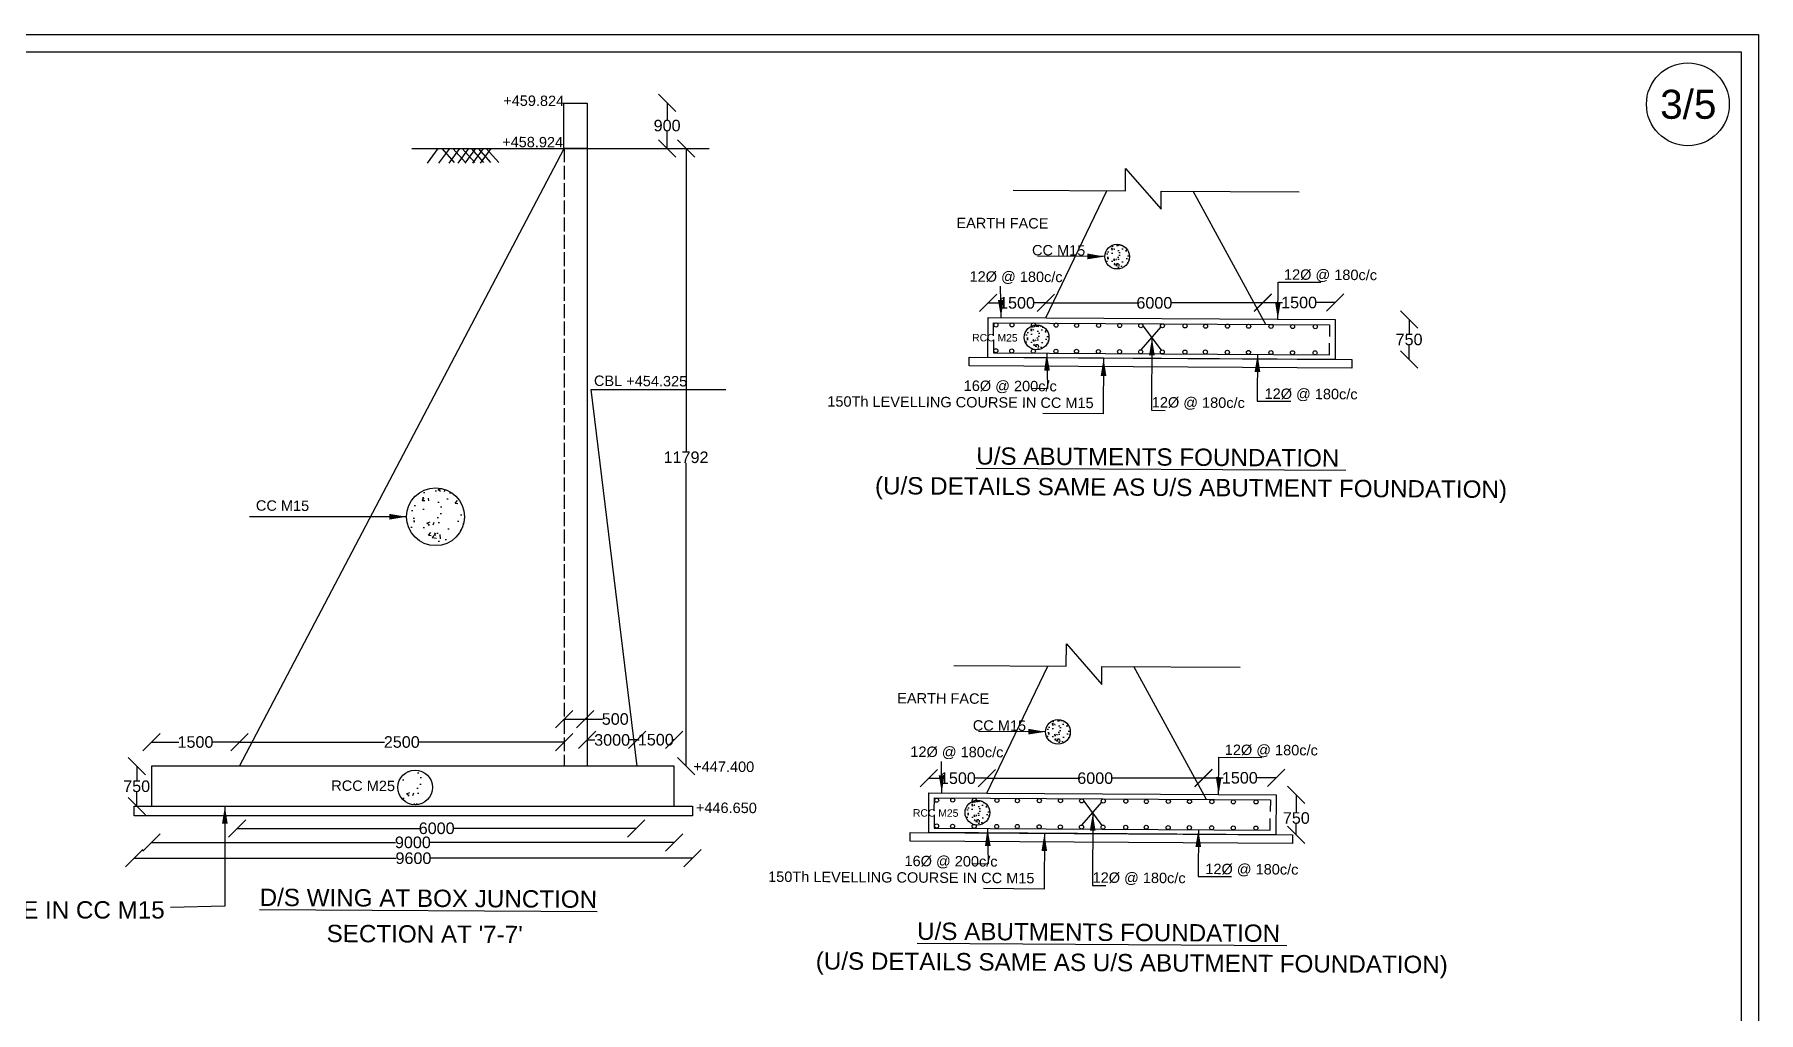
# Model space of a CAD drawing. Header units: millimetres. Extents: x 5124 to 3068561, y 2311 to 46023019.
# Drawn here: x 3053636 to 3068561, y 46014551 to 46023019 of the extents above; entities that cross this region are included whole.
import ezdxf

# ---------------------------------------------------------------- set-up
doc = ezdxf.new("R2010")
doc.units = ezdxf.units.MM
doc.header["$MEASUREMENT"] = 0
doc.linetypes.add('ACAD_ISO02W100', pattern=[15, 12, -3])
doc.layers.add('DIMENSION', color=7, linetype='Continuous')
doc.layers.add('DRAWING', color=7, linetype='Continuous')
doc.styles.get("Standard").update_dxf_attribs({"font": 'arial.ttf'})
doc.dimstyles.get("Standard").update_dxf_attribs({"dimtxt": 100, "dimasz": 150, "dimexe": 0.18, "dimexo": 0.0625, "dimgap": 0.09, "dimtad": 0, "dimtih": 1, "dimtoh": 1, "dimdec": 0, "dimzin": 0, "dimdsep": 46, "dimtxsty": 'Standard', "dimblk": 'OBLIQUE', "dimcen": 0.09, "dimse1": 1, "dimse2": 1, "dimadec": 0, "dimazin": 0, "dimtfac": 1, "dimtdec": 0, "dimtofl": 0, "dimtmove": 0, "dimatfit": 3, "dimfxl": 1, "dimtolj": 1, "dimtzin": 0, "dimarcsym": 0})

# ---------------------------------------------------------------- blocks, each defined once
blk = doc.blocks.new('_Oblique')
at = {"color": 0, "linetype": 'ByBlock', "lineweight": -2}
blk.add_line((-0.5, -0.5), (0.5, 0.5), dxfattribs=at)
blk = doc.blocks.new('*D18')
at = {"layer": 'Defpoints', "color": 0, "transparency": 16777216}
for p in [(3054521, 46016683), (3054649, 46016683), (3054649, 46016337)]:
    blk.add_point(p, dxfattribs=at)
at = {"layer": 'DIMENSION', "color": 0, "lineweight": -2, "transparency": 16777216}
for p, q in [((3054521, 46016683), (3054521, 46016561)), ((3054521, 46016337), (3054521, 46016459))]:
    blk.add_line(p, q, dxfattribs=at)
at = {"layer": 'DIMENSION', "color": 0, "lineweight": -2, "transparency": 16777216, "xscale": 150, "yscale": 150, "zscale": 150}
for p, rotation in [((3054521, 46016683), 90), ((3054521, 46016337), 270)]:
    blk.add_blockref('_Oblique', p, dxfattribs=dict(at, rotation=rotation))
at = {"layer": 'DIMENSION', "color": 0, "transparency": 16777216, "insert": (3054521, 46016510), "char_height": 100, "attachment_point": 5}
blk.add_mtext('\\A1;750', dxfattribs=at)
blk = doc.blocks.new('*D19')
at = {"layer": 'Defpoints', "color": 0, "transparency": 16777216}
for p in [(3055412, 46016893), (3054649, 46016683), (3055412, 46016683)]:
    blk.add_point(p, dxfattribs=at)
at = {"layer": 'DIMENSION', "color": 0, "lineweight": -2, "transparency": 16777216}
for p, q in [((3054649, 46016893), (3054886, 46016893)), ((3055412, 46016893), (3055175, 46016893))]:
    blk.add_line(p, q, dxfattribs=at)
at = {"layer": 'DIMENSION', "color": 0, "lineweight": -2, "transparency": 16777216, "xscale": 150, "yscale": 150, "zscale": 150, "rotation": 180}
blk.add_blockref('_Oblique', (3054649, 46016893), dxfattribs=at)
at = {"layer": 'DIMENSION', "color": 0, "lineweight": -2, "transparency": 16777216, "xscale": 150, "yscale": 150, "zscale": 150}
blk.add_blockref('_Oblique', (3055412, 46016893), dxfattribs=at)
at = {"layer": 'DIMENSION', "color": 0, "transparency": 16777216, "insert": (3055030, 46016893), "char_height": 100, "attachment_point": 5}
blk.add_mtext('\\A1;1500', dxfattribs=at)
blk = doc.blocks.new('*D20')
at = {"layer": 'Defpoints', "color": 0, "transparency": 16777216}
for p in [(3058221, 46016893), (3055412, 46016683), (3058221, 46016683)]:
    blk.add_point(p, dxfattribs=at)
at = {"layer": 'DIMENSION', "color": 0, "lineweight": -2, "transparency": 16777216}
for p, q in [((3055412, 46016893), (3056666, 46016893)), ((3058221, 46016893), (3056966, 46016893))]:
    blk.add_line(p, q, dxfattribs=at)
at = {"layer": 'DIMENSION', "color": 0, "lineweight": -2, "transparency": 16777216, "xscale": 150, "yscale": 150, "zscale": 150, "rotation": 180}
blk.add_blockref('_Oblique', (3055412, 46016893), dxfattribs=at)
at = {"layer": 'DIMENSION', "color": 0, "lineweight": -2, "transparency": 16777216, "xscale": 150, "yscale": 150, "zscale": 150}
blk.add_blockref('_Oblique', (3058221, 46016893), dxfattribs=at)
at = {"layer": 'DIMENSION', "color": 0, "transparency": 16777216, "insert": (3056816, 46016893), "char_height": 100, "attachment_point": 5}
blk.add_mtext('\\A1;2500', dxfattribs=at)
blk = doc.blocks.new('*D15')
at = {"layer": 'Defpoints', "color": 0, "transparency": 16777216}
for p in [(3058404, 46017092), (3058221, 46016893), (3058404, 46016893)]:
    blk.add_point(p, dxfattribs=at)
at = {"layer": 'DIMENSION', "color": 0, "lineweight": -2, "transparency": 16777216}
for p, q in [((3058221, 46017092), (3058404, 46017092)), ((3058404, 46017092), (3058554, 46017092))]:
    blk.add_line(p, q, dxfattribs=at)
at = {"layer": 'DIMENSION', "color": 0, "lineweight": -2, "transparency": 16777216, "xscale": 150, "yscale": 150, "zscale": 150, "rotation": 180}
blk.add_blockref('_Oblique', (3058221, 46017092), dxfattribs=at)
at = {"layer": 'DIMENSION', "color": 0, "lineweight": -2, "transparency": 16777216, "xscale": 150, "yscale": 150, "zscale": 150}
blk.add_blockref('_Oblique', (3058404, 46017092), dxfattribs=at)
at = {"layer": 'DIMENSION', "color": 0, "transparency": 16777216, "insert": (3058664, 46017092), "char_height": 100, "attachment_point": 5}
blk.add_mtext('\\A1;500', dxfattribs=at)
blk = doc.blocks.new('*D16')
at = {"layer": 'Defpoints', "color": 0, "transparency": 16777216}
for p in [(3055392, 46016183), (3058845, 46016183), (3058845, 46016146)]:
    blk.add_point(p, dxfattribs=at)
at = {"layer": 'DIMENSION', "color": 0, "lineweight": -2, "transparency": 16777216}
for p, q in [((3055392, 46016146), (3056969, 46016146)), ((3058845, 46016146), (3057268, 46016146))]:
    blk.add_line(p, q, dxfattribs=at)
at = {"layer": 'DIMENSION', "color": 0, "lineweight": -2, "transparency": 16777216, "xscale": 150, "yscale": 150, "zscale": 150, "rotation": 180}
blk.add_blockref('_Oblique', (3055392, 46016146), dxfattribs=at)
at = {"layer": 'DIMENSION', "color": 0, "lineweight": -2, "transparency": 16777216, "xscale": 150, "yscale": 150, "zscale": 150}
blk.add_blockref('_Oblique', (3058845, 46016146), dxfattribs=at)
at = {"layer": 'DIMENSION', "color": 0, "transparency": 16777216, "insert": (3057118, 46016146), "char_height": 100, "attachment_point": 5}
blk.add_mtext('\\A1;6000', dxfattribs=at)
blk = doc.blocks.new('*D17')
at = {"layer": 'Defpoints', "color": 0, "transparency": 16777216}
for p in [(3054649, 46015990), (3059175, 46016024), (3059175, 46015990)]:
    blk.add_point(p, dxfattribs=at)
at = {"layer": 'DIMENSION', "color": 0, "lineweight": -2, "transparency": 16777216}
for p, q in [((3054649, 46016024), (3056763, 46016024)), ((3059175, 46016024), (3057061, 46016024))]:
    blk.add_line(p, q, dxfattribs=at)
at = {"layer": 'DIMENSION', "color": 0, "lineweight": -2, "transparency": 16777216, "xscale": 150, "yscale": 150, "zscale": 150, "rotation": 180}
blk.add_blockref('_Oblique', (3054649, 46016024), dxfattribs=at)
at = {"layer": 'DIMENSION', "color": 0, "lineweight": -2, "transparency": 16777216, "xscale": 150, "yscale": 150, "zscale": 150}
blk.add_blockref('_Oblique', (3059175, 46016024), dxfattribs=at)
at = {"layer": 'DIMENSION', "color": 0, "transparency": 16777216, "insert": (3056912, 46016024), "char_height": 100, "attachment_point": 5}
blk.add_mtext('\\A1;9000', dxfattribs=at)
blk = doc.blocks.new('*D21')
at = {"layer": 'Defpoints', "color": 0, "transparency": 16777216}
for p in [(3054500, 46016254), (3059333, 46016254), (3059333, 46015887)]:
    blk.add_point(p, dxfattribs=at)
at = {"layer": 'DIMENSION', "color": 0, "lineweight": -2, "transparency": 16777216}
for p, q in [((3054500, 46015887), (3056767, 46015887)), ((3059333, 46015887), (3057066, 46015887))]:
    blk.add_line(p, q, dxfattribs=at)
at = {"layer": 'DIMENSION', "color": 0, "lineweight": -2, "transparency": 16777216, "xscale": 150, "yscale": 150, "zscale": 150, "rotation": 180}
blk.add_blockref('_Oblique', (3054500, 46015887), dxfattribs=at)
at = {"layer": 'DIMENSION', "color": 0, "lineweight": -2, "transparency": 16777216, "xscale": 150, "yscale": 150, "zscale": 150}
blk.add_blockref('_Oblique', (3059333, 46015887), dxfattribs=at)
at = {"layer": 'DIMENSION', "color": 0, "transparency": 16777216, "insert": (3056917, 46015887), "char_height": 100, "attachment_point": 5}
blk.add_mtext('\\A1;9600', dxfattribs=at)
blk = doc.blocks.new('*D22')
at = {"layer": 'Defpoints', "color": 0, "transparency": 16777216}
for p in [(3058421, 46016888), (3058854, 46016911), (3058854, 46016683)]:
    blk.add_point(p, dxfattribs=at)
at = {"layer": 'DIMENSION', "color": 0, "lineweight": -2, "transparency": 16777216}
for p, q in [((3058421, 46016911), (3058488, 46016911)), ((3058854, 46016911), (3058787, 46016911))]:
    blk.add_line(p, q, dxfattribs=at)
at = {"layer": 'DIMENSION', "color": 0, "lineweight": -2, "transparency": 16777216, "xscale": 150, "yscale": 150, "zscale": 150, "rotation": 180}
blk.add_blockref('_Oblique', (3058421, 46016911), dxfattribs=at)
at = {"layer": 'DIMENSION', "color": 0, "lineweight": -2, "transparency": 16777216, "xscale": 150, "yscale": 150, "zscale": 150}
blk.add_blockref('_Oblique', (3058854, 46016911), dxfattribs=at)
at = {"layer": 'DIMENSION', "color": 0, "transparency": 16777216, "insert": (3058637, 46016911), "char_height": 100, "attachment_point": 5}
blk.add_mtext('\\A1;3000', dxfattribs=at)
blk = doc.blocks.new('*D23')
at = {"layer": 'Defpoints', "color": 0, "transparency": 16777216}
for p in [(3059175, 46016913), (3058854, 46016683), (3059175, 46016683)]:
    blk.add_point(p, dxfattribs=at)
at = {"layer": 'DIMENSION', "color": 0, "lineweight": -2, "transparency": 16777216}
for p, q in [((3058854, 46016913), (3058870, 46016913)), ((3059175, 46016913), (3059159, 46016913))]:
    blk.add_line(p, q, dxfattribs=at)
at = {"layer": 'DIMENSION', "color": 0, "lineweight": -2, "transparency": 16777216, "xscale": 150, "yscale": 150, "zscale": 150, "rotation": 180}
blk.add_blockref('_Oblique', (3058854, 46016913), dxfattribs=at)
at = {"layer": 'DIMENSION', "color": 0, "lineweight": -2, "transparency": 16777216, "xscale": 150, "yscale": 150, "zscale": 150}
blk.add_blockref('_Oblique', (3059175, 46016913), dxfattribs=at)
at = {"layer": 'DIMENSION', "color": 0, "transparency": 16777216, "insert": (3059015, 46016913), "char_height": 100, "attachment_point": 5}
blk.add_mtext('\\A1;1500', dxfattribs=at)
blk = doc.blocks.new('*D24')
at = {"layer": 'Defpoints', "color": 0, "transparency": 16777216}
for p in [(3058421, 46022426), (3058421, 46022033), (3059113, 46022033)]:
    blk.add_point(p, dxfattribs=at)
at = {"layer": 'DIMENSION', "color": 0, "lineweight": -2, "transparency": 16777216}
for p, q in [((3059113, 46022426), (3059113, 46022281)), ((3059113, 46022033), (3059113, 46022178))]:
    blk.add_line(p, q, dxfattribs=at)
at = {"layer": 'DIMENSION', "color": 0, "lineweight": -2, "transparency": 16777216, "xscale": 150, "yscale": 150, "zscale": 150}
for p, rotation in [((3059113, 46022426), 90), ((3059113, 46022033), 270)]:
    blk.add_blockref('_Oblique', p, dxfattribs=dict(at, rotation=rotation))
at = {"layer": 'DIMENSION', "color": 0, "transparency": 16777216, "insert": (3059113, 46022230), "char_height": 100, "attachment_point": 5}
blk.add_mtext('\\A1;900', dxfattribs=at)
blk = doc.blocks.new('*D25')
at = {"layer": 'Defpoints', "color": 0, "transparency": 16777216}
for p in [(3059256, 46022033), (3059277, 46022033), (3059175, 46016683)]:
    blk.add_point(p, dxfattribs=at)
at = {"layer": 'DIMENSION', "color": 0, "lineweight": -2, "transparency": 16777216}
for p, q in [((3059277, 46022033), (3059277, 46019409)), ((3059277, 46016683), (3059277, 46019307))]:
    blk.add_line(p, q, dxfattribs=at)
at = {"layer": 'DIMENSION', "color": 0, "lineweight": -2, "transparency": 16777216, "xscale": 150, "yscale": 150, "zscale": 150}
for p, rotation in [((3059277, 46022033), 90), ((3059277, 46016683), 270)]:
    blk.add_blockref('_Oblique', p, dxfattribs=dict(at, rotation=rotation))
at = {"layer": 'DIMENSION', "color": 0, "transparency": 16777216, "insert": (3059277, 46019358), "char_height": 100, "attachment_point": 5}
blk.add_mtext('\\A1;11792', dxfattribs=at)
blk = doc.blocks.new('*D37')
at = {"layer": 'Defpoints', "color": 0, "transparency": 16777216}
for p in [(3061892, 46020569), (3062392, 46020695), (3062392, 46020566)]:
    blk.add_point(p, dxfattribs=at)
at = {"layer": 'DIMENSION', "color": 0, "lineweight": -2, "transparency": 16777216}
for p, q in [((3061892, 46020695), (3061998, 46020695)), ((3062392, 46020695), (3062287, 46020695))]:
    blk.add_line(p, q, dxfattribs=at)
at = {"layer": 'DIMENSION', "color": 0, "lineweight": -2, "transparency": 16777216, "xscale": 150, "yscale": 150, "zscale": 150, "rotation": 180}
blk.add_blockref('_Oblique', (3061892, 46020695), dxfattribs=at)
at = {"layer": 'DIMENSION', "color": 0, "lineweight": -2, "transparency": 16777216, "xscale": 150, "yscale": 150, "zscale": 150}
blk.add_blockref('_Oblique', (3062392, 46020695), dxfattribs=at)
at = {"layer": 'DIMENSION', "color": 0, "transparency": 16777216, "insert": (3062142, 46020695), "char_height": 100, "attachment_point": 5}
blk.add_mtext('\\A1;1500', dxfattribs=at)
blk = doc.blocks.new('*D38')
at = {"layer": 'Defpoints', "color": 0, "transparency": 16777216}
for p in [(3062392, 46020566), (3064270, 46020695), (3064270, 46020555)]:
    blk.add_point(p, dxfattribs=at)
at = {"layer": 'DIMENSION', "color": 0, "lineweight": -2, "transparency": 16777216}
for p, q in [((3062392, 46020695), (3063182, 46020695)), ((3064270, 46020695), (3063481, 46020695))]:
    blk.add_line(p, q, dxfattribs=at)
at = {"layer": 'DIMENSION', "color": 0, "lineweight": -2, "transparency": 16777216, "xscale": 150, "yscale": 150, "zscale": 150, "rotation": 180}
blk.add_blockref('_Oblique', (3062392, 46020695), dxfattribs=at)
at = {"layer": 'DIMENSION', "color": 0, "lineweight": -2, "transparency": 16777216, "xscale": 150, "yscale": 150, "zscale": 150}
blk.add_blockref('_Oblique', (3064270, 46020695), dxfattribs=at)
at = {"layer": 'DIMENSION', "color": 0, "transparency": 16777216, "insert": (3063331, 46020695), "char_height": 100, "attachment_point": 5}
blk.add_mtext('\\A1;6000', dxfattribs=at)
blk = doc.blocks.new('*D39')
at = {"layer": 'Defpoints', "color": 0, "transparency": 16777216}
for p in [(3064897, 46020698), (3064270, 46020555), (3064897, 46020551)]:
    blk.add_point(p, dxfattribs=at)
at = {"layer": 'DIMENSION', "color": 0, "lineweight": -2, "transparency": 16777216}
for p, q in [((3064270, 46020698), (3064439, 46020698)), ((3064897, 46020698), (3064728, 46020698))]:
    blk.add_line(p, q, dxfattribs=at)
at = {"layer": 'DIMENSION', "color": 0, "lineweight": -2, "transparency": 16777216, "xscale": 150, "yscale": 150, "zscale": 150, "rotation": 180}
blk.add_blockref('_Oblique', (3064270, 46020698), dxfattribs=at)
at = {"layer": 'DIMENSION', "color": 0, "lineweight": -2, "transparency": 16777216, "xscale": 150, "yscale": 150, "zscale": 150}
blk.add_blockref('_Oblique', (3064897, 46020698), dxfattribs=at)
at = {"layer": 'DIMENSION', "color": 0, "transparency": 16777216, "insert": (3064584, 46020698), "char_height": 100, "attachment_point": 5}
blk.add_mtext('\\A1;1500', dxfattribs=at)
blk = doc.blocks.new('*D40')
at = {"layer": 'Defpoints', "color": 0, "transparency": 16777216}
for p in [(3064897, 46020551), (3064895, 46020205), (3065536, 46020205)]:
    blk.add_point(p, dxfattribs=at)
at = {"layer": 'DIMENSION', "color": 0, "lineweight": -2, "transparency": 16777216}
for p, q in [((3065536, 46020551), (3065536, 46020429)), ((3065536, 46020205), (3065536, 46020327))]:
    blk.add_line(p, q, dxfattribs=at)
at = {"layer": 'DIMENSION', "color": 0, "lineweight": -2, "transparency": 16777216, "xscale": 150, "yscale": 150, "zscale": 150}
for p, rotation in [((3065536, 46020551), 90), ((3065536, 46020205), 270)]:
    blk.add_blockref('_Oblique', p, dxfattribs=dict(at, rotation=rotation))
at = {"layer": 'DIMENSION', "color": 0, "transparency": 16777216, "insert": (3065536, 46020378), "char_height": 100, "attachment_point": 5}
blk.add_mtext('\\A1;750', dxfattribs=at)
blk = doc.blocks.new('*D41')
at = {"layer": 'Defpoints', "color": 0, "transparency": 16777216}
for p in [(3061880, 46016580), (3061379, 46016454), (3061880, 46016451)]:
    blk.add_point(p, dxfattribs=at)
at = {"layer": 'DIMENSION', "color": 0, "lineweight": -2, "transparency": 16777216}
for p, q in [((3061379, 46016580), (3061485, 46016580)), ((3061880, 46016580), (3061774, 46016580))]:
    blk.add_line(p, q, dxfattribs=at)
at = {"layer": 'DIMENSION', "color": 0, "lineweight": -2, "transparency": 16777216, "xscale": 150, "yscale": 150, "zscale": 150, "rotation": 180}
blk.add_blockref('_Oblique', (3061379, 46016580), dxfattribs=at)
at = {"layer": 'DIMENSION', "color": 0, "lineweight": -2, "transparency": 16777216, "xscale": 150, "yscale": 150, "zscale": 150}
blk.add_blockref('_Oblique', (3061880, 46016580), dxfattribs=at)
at = {"layer": 'DIMENSION', "color": 0, "transparency": 16777216, "insert": (3061630, 46016580), "char_height": 100, "attachment_point": 5}
blk.add_mtext('\\A1;1500', dxfattribs=at)
blk = doc.blocks.new('*D42')
at = {"layer": 'Defpoints', "color": 0, "transparency": 16777216}
for p in [(3063757, 46016580), (3061880, 46016451), (3063757, 46016440)]:
    blk.add_point(p, dxfattribs=at)
at = {"layer": 'DIMENSION', "color": 0, "lineweight": -2, "transparency": 16777216}
for p, q in [((3061880, 46016580), (3062669, 46016580)), ((3063757, 46016580), (3062968, 46016580))]:
    blk.add_line(p, q, dxfattribs=at)
at = {"layer": 'DIMENSION', "color": 0, "lineweight": -2, "transparency": 16777216, "xscale": 150, "yscale": 150, "zscale": 150, "rotation": 180}
blk.add_blockref('_Oblique', (3061880, 46016580), dxfattribs=at)
at = {"layer": 'DIMENSION', "color": 0, "lineweight": -2, "transparency": 16777216, "xscale": 150, "yscale": 150, "zscale": 150}
blk.add_blockref('_Oblique', (3063757, 46016580), dxfattribs=at)
at = {"layer": 'DIMENSION', "color": 0, "transparency": 16777216, "insert": (3062819, 46016580), "char_height": 100, "attachment_point": 5}
blk.add_mtext('\\A1;6000', dxfattribs=at)
blk = doc.blocks.new('*D43')
at = {"layer": 'Defpoints', "color": 0, "transparency": 16777216}
for p in [(3064385, 46016583), (3063757, 46016440), (3064385, 46016436)]:
    blk.add_point(p, dxfattribs=at)
at = {"layer": 'DIMENSION', "color": 0, "lineweight": -2, "transparency": 16777216}
for p, q in [((3063757, 46016583), (3063927, 46016583)), ((3064385, 46016583), (3064216, 46016583))]:
    blk.add_line(p, q, dxfattribs=at)
at = {"layer": 'DIMENSION', "color": 0, "lineweight": -2, "transparency": 16777216, "xscale": 150, "yscale": 150, "zscale": 150, "rotation": 180}
blk.add_blockref('_Oblique', (3063757, 46016583), dxfattribs=at)
at = {"layer": 'DIMENSION', "color": 0, "lineweight": -2, "transparency": 16777216, "xscale": 150, "yscale": 150, "zscale": 150}
blk.add_blockref('_Oblique', (3064385, 46016583), dxfattribs=at)
at = {"layer": 'DIMENSION', "color": 0, "transparency": 16777216, "insert": (3064071, 46016583), "char_height": 100, "attachment_point": 5}
blk.add_mtext('\\A1;1500', dxfattribs=at)
blk = doc.blocks.new('*D44')
at = {"layer": 'Defpoints', "color": 0, "transparency": 16777216}
for p in [(3064385, 46016436), (3064383, 46016091), (3064560, 46016091)]:
    blk.add_point(p, dxfattribs=at)
at = {"layer": 'DIMENSION', "color": 0, "lineweight": -2, "transparency": 16777216}
for p, q in [((3064560, 46016436), (3064560, 46016286)), ((3064560, 46016091), (3064560, 46016184))]:
    blk.add_line(p, q, dxfattribs=at)
at = {"layer": 'DIMENSION', "color": 0, "lineweight": -2, "transparency": 16777216, "xscale": 150, "yscale": 150, "zscale": 150}
for p, rotation in [((3064560, 46016436), 90), ((3064560, 46016091), 270)]:
    blk.add_blockref('_Oblique', p, dxfattribs=dict(at, rotation=rotation))
at = {"layer": 'DIMENSION', "color": 0, "transparency": 16777216, "insert": (3064560, 46016235), "char_height": 100, "attachment_point": 5}
blk.add_mtext('\\A1;750', dxfattribs=at)

msp = doc.modelspace()

# ---------------------------------------------------------------- hatches: boundary and pattern name
at = {"layer": 'DRAWING'}
h = msp.add_hatch(dxfattribs=at)
h.set_pattern_fill('AR-CONC', color=256, scale=17.129406, angle=-0.34288, style=0)
h.set_pattern_definition([(49.65712316, (1642409.73, 26325204.16), (122.79588604, -11.48412055), [12.8470548, -141.3176028]), (354.65712316, (1642409.73, 26325204.16), (-22.9958016, 128.98597074), [10.2776438, -113.0540822]), (100.10852316, (1642419.96, 26325203.2), (99.8001752, 117.5017714), [10.9183162, -120.1014818]), (45.8413232, (1642409.94, 26325238.42), (182.6391138, -29.445918), [19.2705822, -211.9764042]), (96.2927232, (1642425.16, 26325235.97), (161.0978494, 165.8995226), [16.3774748, -180.1521939]), (350.8413232, (1642409.94, 26325238.42), (161.09772, 165.8996484), [15.4164658, -169.5811233]), (20.65712316, (1642427.01, 26325229.75), (101.83208976, -69.57686503), [12.8470548, -141.3176028]), (325.65712316, (1642427.01, 26325229.75), (42.4210582, 123.9622578), [10.2776438, -113.0540822]), (71.10852316, (1642435.5, 26325223.96), (144.2531892, 54.38527986), [10.9183162, -120.1014818]), (37.15712316, (1642409.73, 26325204.16), (2.42411459, 57.00925529), [0, -111.68372971, 0, -114.76702287, 0, -113.48231739]), (7.15712316, (1642409.73, 26325204.16), (45.4657445, 67.28950951), [0, -65.43433244, 0, -109.11431875, 0, -43.25175115]), (327.15712316, (1642371.534, 26325204.39), (91.41585678, -4.41065399), [0, -42.823516, 0, -133.6093699, 0, -177.28935622]), (317.15712316, (1642354.405, 26325204.49), (99.99715527, 16.5492732), [0, -55.6705708, 0, -88.73032514, 0, -125.90113702])])
h.paths.add_polyline_path([(3062901.7, 46021096.1, 1), (3063115.8, 46021096.1, 1)])
h = msp.add_hatch(dxfattribs=at)
h.set_pattern_fill('AR-CONC', color=256, scale=17.129406, angle=-0.34288, style=0)
h.set_pattern_definition([(49.65712316, (1641712.67, 26324504.72), (122.79588604, -11.48412055), [12.8470548, -141.3176028]), (354.65712316, (1641712.67, 26324504.72), (-22.9958016, 128.98597074), [10.2776438, -113.0540822]), (100.10852316, (1641722.91, 26324503.77), (99.8001752, 117.5017714), [10.9183162, -120.1014818]), (45.8413232, (1641712.88, 26324538.98), (182.6391138, -29.445918), [19.2705822, -211.9764042]), (96.2927232, (1641728.1, 26324536.53), (161.0978494, 165.8995226), [16.3774748, -180.1521939]), (350.8413232, (1641712.88, 26324538.98), (161.09772, 165.8996484), [15.4164658, -169.5811233]), (20.65712316, (1641729.96, 26324530.31), (101.83208976, -69.57686503), [12.8470548, -141.3176028]), (325.65712316, (1641729.96, 26324530.31), (42.4210582, 123.9622578), [10.2776438, -113.0540822]), (71.10852316, (1641738.44, 26324524.52), (144.2531892, 54.38527986), [10.9183162, -120.1014818]), (37.15712316, (1641712.674, 26324504.723), (2.42411459, 57.00925529), [0, -111.68372971, 0, -114.76702287, 0, -113.48231739]), (7.15712316, (1641712.674, 26324504.72), (45.4657445, 67.28950951), [0, -65.43433244, 0, -109.11431875, 0, -43.25175115]), (327.15712316, (1641674.477, 26324504.95), (91.41585678, -4.41065399), [0, -42.823516, 0, -133.6093699, 0, -177.28935622]), (317.15712316, (1641657.35, 26324505.05), (99.99715527, 16.5492732), [0, -55.6705708, 0, -88.73032514, 0, -125.90113702])])
h.paths.add_polyline_path([(3062204.7, 46020396.6, 1), (3062418.8, 46020396.6, 1)])
h = msp.add_hatch(dxfattribs=at)
h.set_pattern_fill('AR-CONC', color=256, scale=40, style=0)
h.set_pattern_definition([(50, (15070.18, 6646.94), (286.904073, -25.100854), [30, -330]), (355, (15070.18, 6646.94), (-55.5005334, 300.8768535), [24, -264]), (100.4514, (15094.1, 6644.85), (231.4037527, 275.7758168), [25.496076, -280.4568448]), (46.1842, (15070.2, 6726.94), (426.8964195, -66.2076057), [45, -495]), (96.6356, (15105.76, 6721.43), (373.8650822, 389.6471484), [38.244115, -420.6852]), (351.1842, (15070.2, 6726.94), (373.864778, 389.6474404), [36, -396]), (21, (15110.18, 6706.94), (238.7628208, -161.0475563), [30, -330]), (326, (15110.18, 6706.94), (97.3261328, 290.060018), [24, -264]), (71.4514, (15130.08, 6693.52), (336.0890514, 129.0121987), [25.496076, -280.4568448]), (37.5, (15070.18, 6646.94), (4.86394213, 133.15754153), [0, -260.8, 0, -268, 0, -265]), (7.5, (15070.18, 6646.94), (105.22781498, 157.76468475), [0, -152.8, 0, -254.8, 0, -101]), (327.5, (14980.98, 6646.94), (213.52897447, -9.0219487), [0, -100, 0, -312, 0, -414]), (317.5, (14940.98, 6646.94), (233.2744677, 40.0419929), [0, -130, 0, -207.2, 0, -294])])
h.paths.add_polyline_path([(3056858.1, 46018843.9, 1), (3057358.1, 46018843.9, 1.0000001)])
h = msp.add_hatch(dxfattribs=at)
h.set_pattern_fill('AR-CONC', color=256, scale=17.129406, angle=-0.34288, style=0)
h.set_pattern_definition([(49.65712316, (1641897.24, 26321089.52), (122.79588604, -11.48412055), [12.8470548, -141.3176028]), (354.65712316, (1641897.24, 26321089.52), (-22.9958016, 128.98597074), [10.2776438, -113.0540822]), (100.10852316, (1641907.47, 26321088.56), (99.8001752, 117.5017714), [10.9183162, -120.1014818]), (45.8413232, (1641897.44, 26321123.78), (182.6391138, -29.445918), [19.2705822, -211.9764042]), (96.2927232, (1641912.66, 26321121.32), (161.0978494, 165.8995226), [16.3774748, -180.1521939]), (350.8413232, (1641897.44, 26321123.78), (161.09772, 165.8996484), [15.4164658, -169.5811233]), (20.65712316, (1641914.52, 26321115.11), (101.83208976, -69.57686503), [12.8470548, -141.3176028]), (325.65712316, (1641914.52, 26321115.11), (42.4210582, 123.9622578), [10.2776438, -113.0540822]), (71.10852316, (1641923, 26321109.31), (144.2531892, 54.38527986), [10.9183162, -120.1014818]), (37.15712316, (1641897.236, 26321089.52), (2.42411459, 57.00925529), [0, -111.68372971, 0, -114.76702287, 0, -113.48231739]), (7.15712316, (1641897.236, 26321089.52), (45.4657445, 67.28950951), [0, -65.43433244, 0, -109.11431875, 0, -43.25175115]), (327.15712316, (1641859.04, 26321089.75), (91.41585678, -4.41065399), [0, -42.823516, 0, -133.6093699, 0, -177.28935622]), (317.15712316, (1641841.91, 26321089.85), (99.99715527, 16.5492732), [0, -55.6705708, 0, -88.73032514, 0, -125.90113702])])
h.paths.add_polyline_path([(3062389.2, 46016981.4, 1), (3062603.3, 46016981.4, 1)])
h = msp.add_hatch(dxfattribs=at)
h.set_pattern_fill('AR-CONC', color=256, scale=40, style=0)
h.set_pattern_definition([(50, (14893.48, 4303.6), (286.904073, -25.100854), [30, -330]), (355, (14893.48, 4303.6), (-55.5005334, 300.8768535), [24, -264]), (100.4514, (14917.4, 4301.5), (231.4037527, 275.7758168), [25.496076, -280.4568448]), (46.1842, (14893.48, 4383.6), (426.8964195, -66.2076057), [45, -495]), (96.6356, (14929.06, 4378.07), (373.8650822, 389.6471484), [38.244115, -420.6852]), (351.1842, (14893.5, 4383.6), (373.864778, 389.6474404), [36, -396]), (21, (14933.48, 4363.6), (238.7628208, -161.0475563), [30, -330]), (326, (14933.48, 4363.6), (97.3261328, 290.060018), [24, -264]), (71.4514, (14953.38, 4350.17), (336.0890514, 129.0121987), [25.496076, -280.4568448]), (37.5, (14893.48, 4303.59), (4.86394213, 133.15754153), [0, -260.8, 0, -268, 0, -265]), (7.5, (14893.48, 4303.59), (105.22781498, 157.76468475), [0, -152.8, 0, -254.8, 0, -101]), (327.5, (14804.28, 4303.59), (213.52897447, -9.0219487), [0, -100, 0, -312, 0, -414]), (317.5, (14764.28, 4303.59), (233.2744677, 40.0419929), [0, -130, 0, -207.2, 0, -294])])
h.paths.add_polyline_path([(3056781.5, 46016500.6, 1), (3057081.3, 46016500.6, 1)])
h = msp.add_hatch(dxfattribs=at)
h.set_pattern_fill('AR-CONC', color=256, scale=17.129406, angle=-0.34288, style=0)
h.set_pattern_definition([(49.65712316, (1641200.18, 26320390.08), (122.79588604, -11.48412055), [12.8470548, -141.3176028]), (354.65712316, (1641200.18, 26320390.08), (-22.9958016, 128.98597074), [10.2776438, -113.0540822]), (100.10852316, (1641210.41, 26320389.12), (99.8001752, 117.5017714), [10.9183162, -120.1014818]), (45.8413232, (1641200.38, 26320424.34), (182.6391138, -29.445918), [19.2705822, -211.9764042]), (96.2927232, (1641215.6, 26320421.88), (161.0978494, 165.8995226), [16.3774748, -180.1521939]), (350.8413232, (1641200.38, 26320424.34), (161.09772, 165.8996484), [15.4164658, -169.5811233]), (20.65712316, (1641217.46, 26320415.67), (101.83208976, -69.57686503), [12.8470548, -141.3176028]), (325.65712316, (1641217.46, 26320415.67), (42.4210582, 123.9622578), [10.2776438, -113.0540822]), (71.10852316, (1641225.95, 26320409.87), (144.2531892, 54.38527986), [10.9183162, -120.1014818]), (37.15712316, (1641200.18, 26320390.08), (2.42411459, 57.00925529), [0, -111.68372971, 0, -114.76702287, 0, -113.48231739]), (7.15712316, (1641200.18, 26320390.08), (45.4657445, 67.28950951), [0, -65.43433244, 0, -109.11431875, 0, -43.25175115]), (327.15712316, (1641161.98, 26320390.31), (91.41585678, -4.41065399), [0, -42.823516, 0, -133.6093699, 0, -177.28935622]), (317.15712316, (1641144.85, 26320390.41), (99.99715527, 16.5492732), [0, -55.6705708, 0, -88.73032514, 0, -125.90113702])])
h.paths.add_polyline_path([(3061692.2, 46016282, 1), (3061906.3, 46016282, 1)])

# ---------------------------------------------------------------- linework, layer by layer
at = {"layer": 'DIMENSION'}
for points in [[(3057127.7, 46022033.2), (3057034.7, 46021906.4)], [(3057228.2, 46022033.2), (3057135.2, 46021906.4)], [(3057161.6, 46022033.2), (3057269.8, 46021910.6)], [(3057314.9, 46022033.2), (3057221.9, 46021906.4)], [(3057258.9, 46022033.2), (3057367.2, 46021910.6)], [(3057393.8, 46022033.2), (3057300.8, 46021906.4)], [(3057339.3, 46022033.2), (3057447.6, 46021910.6)], [(3057453.7, 46022033.2), (3057360.7, 46021906.4)], [(3057415.4, 46022033.2), (3057523.6, 46021910.6)], [(3057521.2, 46022033.2), (3057428.2, 46021906.4)], [(3057476.2, 46022033.2), (3057584.4, 46021910.6)], [(3057588.1, 46022033.2), (3057495.1, 46021906.4)], [(3057547.6, 46022033.2), (3057655.9, 46021910.6)], [(3058854, 46016683.3), (3058455.6, 46019945), (3059620.2, 46019945)]]:
    msp.add_lwpolyline(points, dxfattribs=at)
msp.add_circle((3067949.7, 46022414.8), 358.6, dxfattribs=at)
at = {"layer": 'DRAWING'}
for points in [[(3045952.1, 46023019.2), (3068561.2, 46023019.2), (3068561.2, 46006083.7), (3045952.1, 46006083.7)], [(3046102.7, 46022868.6), (3068410.5, 46022868.6), (3068410.5, 46006234.4), (3046102.7, 46006234.4)], [(3058420.7, 46022033.2), (3058219, 46022033.2), (3058219, 46022425.8), (3058420.7, 46022425.8)], [(3061891.8, 46020568.8), (3064897.3, 46020550.8), (3064895.3, 46020205.4), (3061889.7, 46020223.3)], [(3061728.9, 46020224.3), (3065039.8, 46020204.5), (3065039.4, 46020129.3), (3061728.5, 46020149.1)], [(3054648.9, 46016337), (3059175.3, 46016337), (3059175.3, 46016683.3), (3054648.9, 46016683.3)], [(3061379.3, 46016454.2), (3064384.8, 46016436.2), (3064382.8, 46016090.7), (3061377.2, 46016108.7)], [(3054500.2, 46016337), (3059333, 46016337), (3059333, 46016254.1), (3054500.2, 46016254.1)], [(3061216.4, 46016109.7), (3064527.3, 46016089.8), (3064526.9, 46016014.7), (3061216, 46016034.5)]]:
    msp.add_lwpolyline(points, close=True, dxfattribs=at)
for points in [[(3058420.7, 46022033.2), (3058420.7, 46016683.3), (3055411.8, 46016683.3), (3058220.7, 46022033.2)], [(3056902.2, 46022033.2), (3059476.6, 46022033.2)], [(3062107.6, 46021670.4), (3063080.5, 46021664.6), (3063081.7, 46021858.9), (3063388.6, 46021507), (3063389.5, 46021663.2), (3064586, 46021656.1)], [(3062392.3, 46020565.8), (3062920.1, 46021665.6)], [(3064294.6, 46020509.4), (3063667, 46021661.6)], [(3061938.1, 46020411.3), (3061938.8, 46020523.5), (3064847.5, 46020506.1), (3064846.9, 46020405.5)], [(3063386.2, 46020487.7), (3063212.8, 46020289.5)], [(3063231.6, 46020496.7), (3063389.2, 46020284.9)], [(3061937.9, 46020374.2), (3061937.2, 46020262), (3064846, 46020244.6), (3064846.6, 46020345.2)], [(3061595.1, 46017555.8), (3062568, 46017550), (3062569.2, 46017744.3), (3062876.1, 46017392.4), (3062877, 46017548.6), (3064073.5, 46017541.4)], [(3061879.8, 46016451.2), (3062407.6, 46017550.9)], [(3063782.1, 46016394.8), (3063154.5, 46017546.9)], [(3061425.6, 46016296.7), (3061426.3, 46016408.9), (3064335, 46016391.5), (3064334.4, 46016290.8)], [(3061425.4, 46016259.5), (3061424.8, 46016147.3), (3064333.5, 46016129.9), (3064334.1, 46016230.6)], [(3062873.7, 46016373.1), (3062700.4, 46016174.9)], [(3062719.1, 46016382.1), (3062876.7, 46016170.3)]]:
    msp.add_lwpolyline(points, dxfattribs=at)
at = {"layer": 'DRAWING', "linetype": 'ACAD_ISO02W100', "ltscale": 10}
msp.add_lwpolyline([(3058220.7, 46022033.2), (3058220.7, 46016683.3)], dxfattribs=at)
at = {"layer": 'DRAWING'}
for centre, radius in [((3063008.8, 46021096.1), 107.1), ((3061959.7, 46020504.2), 17.6), ((3062097.8, 46020505), 17.6), ((3062311.7, 46020396.6), 107.1), ((3062284.7, 46020503.9), 17.6), ((3062480.5, 46020502.7), 17.6), ((3062658.1, 46020500.1), 17.6), ((3062848, 46020500.5), 17.6), ((3063031, 46020499.4), 17.6), ((3063214.1, 46020498.3), 17.6), ((3063401.1, 46020497.2), 17.6), ((3063596.8, 46020496), 17.6), ((3063774.4, 46020493.4), 17.6), ((3063964.3, 46020493.8), 17.6), ((3064147.4, 46020492.7), 17.6), ((3064341, 46020491.6), 17.6), ((3064528, 46020490.5), 17.6), ((3064723.7, 46020489.3), 17.6), ((3061958.4, 46020281), 17.6), ((3062096.4, 46020278.6), 17.6), ((3062283.4, 46020277.5), 17.6), ((3062479.1, 46020276.3), 17.6), ((3062656.7, 46020276.8), 17.6), ((3062846.6, 46020274.1), 17.6), ((3063029.7, 46020273), 17.6), ((3063212.7, 46020271.9), 17.6), ((3063399.7, 46020270.8), 17.6), ((3063595.5, 46020269.6), 17.6), ((3063773.1, 46020270.1), 17.6), ((3063963, 46020267.4), 17.6), ((3064146, 46020266.3), 17.6), ((3064339.7, 46020265.2), 17.6), ((3064526.6, 46020264.1), 17.6), ((3064722.4, 46020262.9), 17.6), ((3057108.1, 46018843.9), 250), ((3062496.3, 46016981.4), 107.1), ((3056931.4, 46016500.6), 149.9), ((3061447.2, 46016389.6), 17.6), ((3061585.3, 46016390.4), 17.6), ((3061799.2, 46016282), 107.1), ((3061772.2, 46016389.2), 17.6), ((3061968, 46016388.1), 17.6), ((3062145.6, 46016385.4), 17.6), ((3062335.5, 46016385.9), 17.6), ((3062518.5, 46016384.8), 17.6), ((3062701.6, 46016383.7), 17.6), ((3062888.6, 46016382.6), 17.6), ((3063084.3, 46016381.4), 17.6), ((3063261.9, 46016378.7), 17.6), ((3063451.8, 46016379.2), 17.6), ((3063634.9, 46016378.1), 17.6), ((3063828.5, 46016376.9), 17.6), ((3064015.5, 46016375.8), 17.6), ((3064211.3, 46016374.6), 17.6), ((3061445.9, 46016166.4), 17.6), ((3061583.9, 46016164), 17.6), ((3061770.9, 46016162.8), 17.6), ((3061966.6, 46016161.7), 17.6), ((3062144.3, 46016162.2), 17.6), ((3062334.1, 46016159.5), 17.6), ((3062517.2, 46016158.4), 17.6), ((3062700.2, 46016157.3), 17.6), ((3062887.2, 46016156.2), 17.6), ((3063083, 46016155), 17.6), ((3063260.6, 46016155.5), 17.6), ((3063450.5, 46016152.8), 17.6), ((3063633.5, 46016151.7), 17.6), ((3063827.2, 46016150.5), 17.6), ((3064014.1, 46016149.4), 17.6), ((3064209.9, 46016148.2), 17.6)]:
    msp.add_circle(centre, radius, dxfattribs=at)

# ---------------------------------------------------------------- texts
at = {"layer": 'DIMENSION'}
for s, height, p in [('3/5', 250.95, (3067709.8, 46022289.3)), ('150Th LEVELLING COURSE IN CC M15', 150, (3050920.8, 46015365.2))]:
    msp.add_text(s, height=height, dxfattribs=at).set_placement(p)
for s, height, p in [('   +459.824', 90, (3057589, 46022402.7)), ('   +458.924', 90, (3057579.8, 46022044.7)), ('EARTH FACE', 90, (3061617.3, 46021343.2)), (' CC M15  ', 90, (3062236.6, 46021107.2)), ('12Ø @ 180c/c ', 90, (3061731.1, 46020879.6)), ('12Ø @ 180c/c ', 90, (3064453.1, 46020896.5)), ('RCC M25  ', 64.24, (3061753.4, 46020362.8)), ('CBL +454.325', 90, (3058479.5, 46019976.5)), ('16Ø @ 200c/c ', 90, (3061680.4, 46019933.7)), ('150Th LEVELLING COURSE IN CC M15', 90, (3060499.7, 46019797.7)), ('12Ø @ 180c/c ', 90, (3063308.6, 46019790.1)), ('12Ø @ 180c/c ', 90, (3064284.8, 46019864.6)), ('%%UU/S ABUTMENTS FOUNDATION ', 150, (3061789, 46019295.8)), ('(U/S DETAILS SAME AS U/S ABUTMENT FOUNDATION)', 150, (3060912, 46019039)), (' CC M15  ', 90, (3055517.9, 46018896.6)), ('EARTH FACE', 90, (3061104.8, 46017228.5)), (' CC M15  ', 90, (3061724.1, 46016992.6)), ('12Ø @ 180c/c ', 90, (3061218.6, 46016765)), ('12Ø @ 180c/c ', 90, (3063940.6, 46016781.9)), (' +447.400', 90, (3059303.9, 46016637.2)), ('RCC M25  ', 90, (3056205.2, 46016471.5)), (' +446.650', 90, (3059326.7, 46016280.9)), ('RCC M25  ', 64.24, (3061240.9, 46016248.1)), ('16Ø @ 200c/c ', 90, (3061167.9, 46015819.1)), ('12Ø @ 180c/c ', 90, (3063772.3, 46015750)), ('150Th LEVELLING COURSE IN CC M15', 90, (3059987.2, 46015683.1)), ('12Ø @ 180c/c ', 90, (3062796.1, 46015675.5)), ('%%UD/S WING AT BOX JUNCTION', 150, (3055584.9, 46015474.4)), ('%%UU/S ABUTMENTS FOUNDATION ', 150, (3061276.5, 46015181.1)), ("SECTION AT '7-7'", 150, (3056164.9, 46015161.7)), ('(U/S DETAILS SAME AS U/S ABUTMENT FOUNDATION)', 150, (3060399.5, 46014924.4))]:
    msp.add_text(s, height=height, rotation=359.65712, dxfattribs=at).set_placement(p)

# ---------------------------------------------------------------- dimensions: what is measured, and where the dimension line sits
for base, p1, p2, text, picture, middle in [((3059113.3, 46022033.2), (3058420.7, 46022425.8), (3058420.7, 46022033.2), '900', '*D24', (3059113.3, 46022229.5)), ((3059277.3, 46022033.2), (3059175.3, 46016683.3), (3059255.5, 46022033.2), '11792', '*D25', (3059277.3, 46019358.3)), ((3065535.8, 46020205.4), (3064897.3, 46020550.8), (3064895.3, 46020205.4), '750', '*D40', (3065535.8, 46020378.1)), ((3054520.6, 46016683.3), (3054648.9, 46016337), (3054648.9, 46016683.3), '750', '*D18', (3054520.6, 46016510.1))]:
    dim = msp.add_linear_dim(base=base, p1=p1, p2=p2, angle=90, text=text, dimstyle='Standard', dxfattribs=at)
    dim.commit()
    dim.dimension.update_dxf_attribs({"geometry": picture, "text_midpoint": middle})
for base, p1, p2, text, picture, middle in [((3062392.3, 46020695), (3061891.8, 46020568.8), (3062392.3, 46020565.8), '1500', '*D37', (3062142, 46020695)), ((3064270, 46020695), (3062392.3, 46020565.8), (3064270, 46020554.6), '6000', '*D38', (3063331.1, 46020695)), ((3064897.3, 46020698.1), (3064270, 46020554.6), (3064897.3, 46020550.8), '1500', '*D39', (3064583.7, 46020698.1)), ((3058403.5, 46017092.1), (3058220.7, 46016893), (3058403.5, 46016893), '500', '*D15', (3058663.9, 46017092.1)), ((3058854, 46016911.1), (3058420.7, 46016888.4), (3058854, 46016683.3), '3000', '*D22', (3058637.3, 46016911.1)), ((3059175.3, 46016913.3), (3058854, 46016683.3), (3059175.3, 46016683.3), '1500', '*D23', (3059014.7, 46016913.3)), ((3055411.8, 46016892.8), (3054648.9, 46016683.3), (3055411.8, 46016683.3), '1500', '*D19', (3055030.4, 46016892.8)), ((3058220.7, 46016893), (3055411.8, 46016683.3), (3058220.7, 46016683.3), '2500', '*D20', (3056816.2, 46016893)), ((3061879.8, 46016580.4), (3061379.3, 46016454.2), (3061879.8, 46016451.2), '1500', '*D41', (3061629.6, 46016580.4)), ((3063757.5, 46016580.3), (3061879.8, 46016451.2), (3063757.5, 46016440), '6000', '*D42', (3062818.7, 46016580.3)), ((3064384.8, 46016583.5), (3063757.5, 46016440), (3064384.8, 46016436.2), '1500', '*D43', (3064071.2, 46016583.5)), ((3059333, 46015887.2), (3054500.2, 46016254.1), (3059333, 46016254.1), '9600', '*D21', (3056916.6, 46015887.2)), ((3059175.3, 46016024.3), (3054648.9, 46015990.1), (3059175.3, 46015990.1), '9000', '*D17', (3056912.1, 46016024.3)), ((3058844.8, 46016145.9), (3055392.2, 46016183.2), (3058844.8, 46016183.2), '6000', '*D16', (3057118.5, 46016145.9))]:
    dim = msp.add_linear_dim(base=base, p1=p1, p2=p2, text=text, dimstyle='Standard', dxfattribs=at)
    dim.commit()
    dim.dimension.update_dxf_attribs({"geometry": picture, "text_midpoint": middle})
dim = msp.add_linear_dim(base=(3064560.1, 46016090.7), p1=(3064384.8, 46016436.2), p2=(3064382.8, 46016090.7), angle=90, text='750', dimstyle='Standard', dxfattribs=at)
dim.commit()
dim.dimension.update_dxf_attribs({"geometry": '*D44', "text_midpoint": (3064560.1, 46016234.9), "dimtype": 160})

# ---------------------------------------------------------------- leaders
for points in [[(3064399.6, 46020553.8), (3064401.5, 46020875.6), (3064773, 46020873.4)], [(3062003.7, 46020570.9), (3061999.5, 46020839.3)], [(3063310.4, 46020390.8), (3063306.7, 46019765.5), (3063424.5, 46019764.8)], [(3062398.8, 46020258.7), (3062404.5, 46019954.7), (3062268.7, 46019951.8)], [(3062891.7, 46020213.4), (3062888.8, 46019735.3), (3062364.9, 46019738.4)], [(3064224.4, 46020248.3), (3064221.9, 46019844.9), (3064511.8, 46019843.1)], [(3061491.2, 46016456.3), (3061487, 46016724.6)], [(3063887.1, 46016439.2), (3063889, 46016761), (3064260.5, 46016758.8)], [(3055284.4, 46016337), (3055284.4, 46015471.9), (3054815, 46015460.4)], [(3062797.9, 46016276.2), (3062794.2, 46015650.9), (3062912, 46015650.2)], [(3061886.3, 46016144.1), (3061892, 46015840), (3061756.2, 46015837.2)], [(3062379.2, 46016098.8), (3062376.3, 46015620.6), (3061852.4, 46015623.8)], [(3063711.9, 46016133.6), (3063709.4, 46015730.2), (3063999.4, 46015728.5)]]:
    msp.add_leader(points, dimstyle='Standard', override={"dimgap": 0.09, "dimtad": 0}, dxfattribs=at)
at = {"layer": 'DRAWING'}
for points in [[(3062901.7, 46021096.7), (3062319.7, 46021100.2)], [(3056858.1, 46018843.9), (3055499, 46018843.9)], [(3062389.2, 46016982.1), (3061807.2, 46016985.6)]]:
    msp.add_leader(points, dimstyle='Standard', override={"dimgap": 0.09, "dimtad": 0}, dxfattribs=at)

doc.saveas('drawing.dxf')
